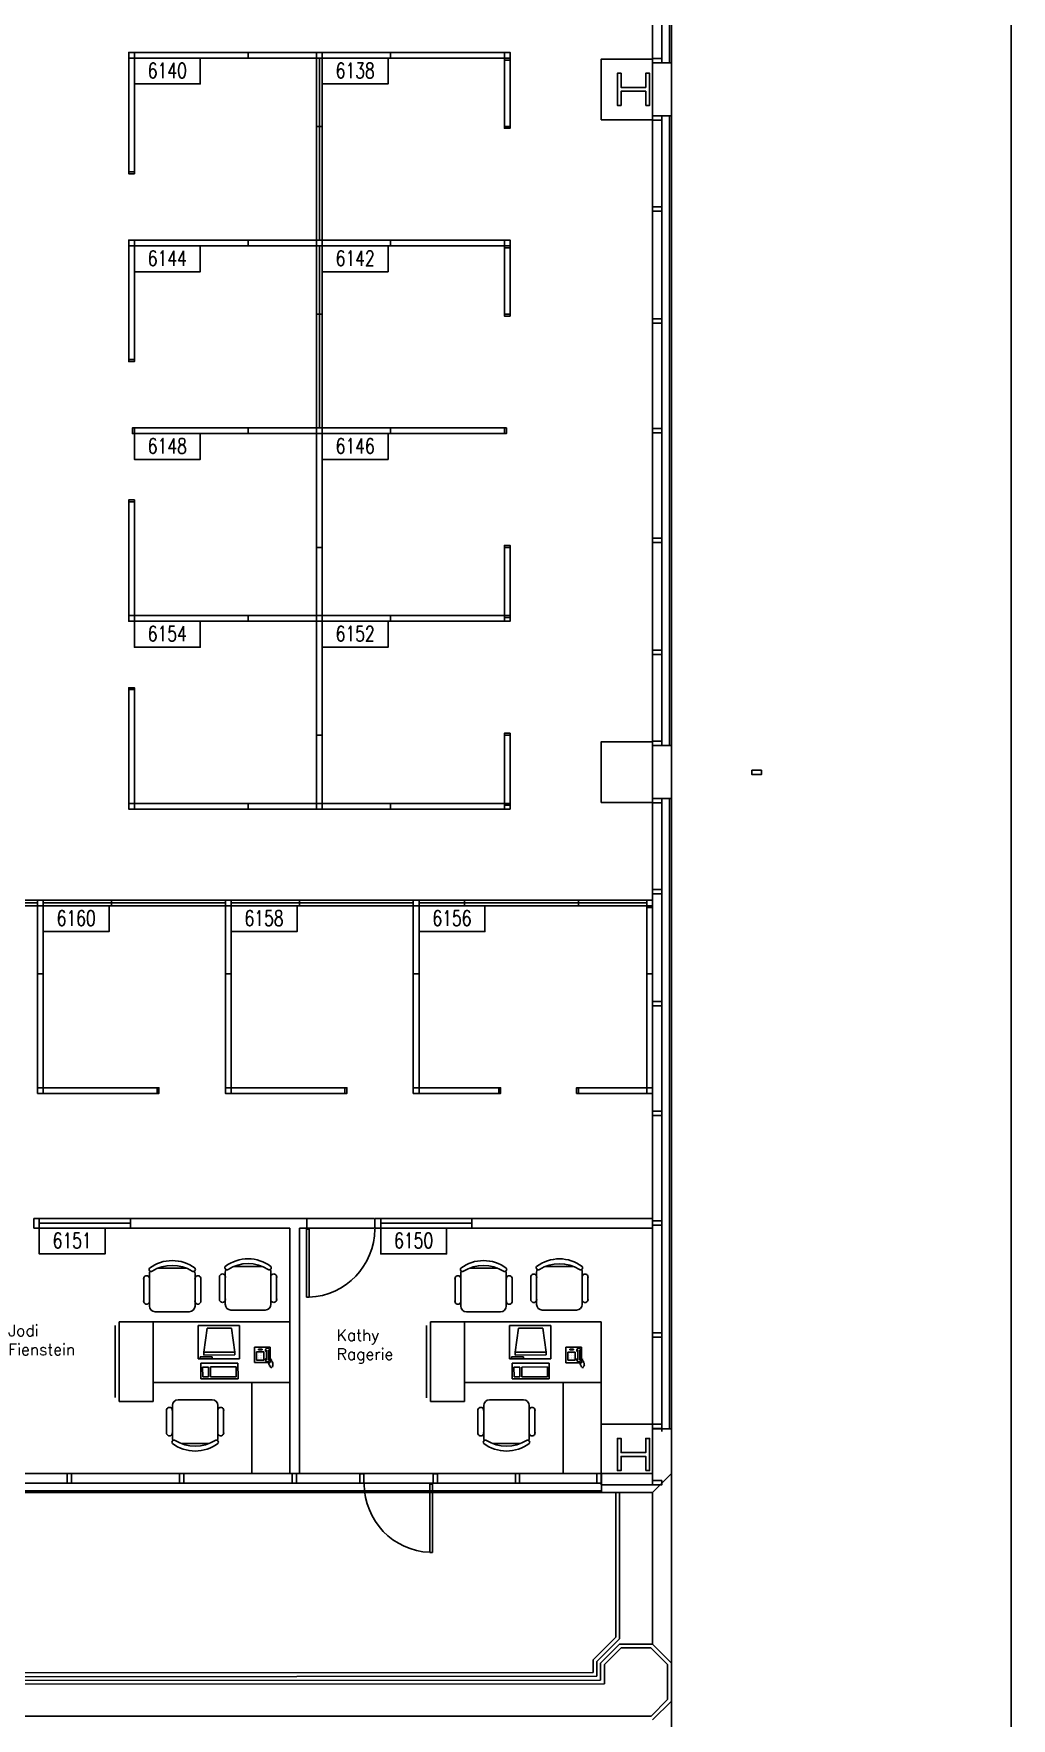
# Model space of a CAD drawing. Header units: inches. Extents: x 619 to 14864, y 611 to 3754.
# Drawn here: x 3048 to 3563, y 1085 to 1973 of the extents above; entities that cross this region are included whole.
import ezdxf
from ezdxf.enums import TextEntityAlignment as Align

# ---------------------------------------------------------------- set-up
doc = ezdxf.new("R2010")
doc.units = ezdxf.units.IN
doc.header["$MEASUREMENT"] = 0
doc.layers.get('0').update_dxf_attribs({"linetype": 'CONTINUOUS'})
for name, color, linetype in [('CHAIRS', 4, 'CONTINUOUS'), ('CPU', 6, 'CONTINUOUS'), ('E-B-FURR', 6, 'CONTINUOUS'), ('E-B-GLAZ', 8, 'CONTINUOUS'), ('E-B-MULL', 8, 'CONTINUOUS'), ('E-B-SHEL', 2, 'CONTINUOUS'), ('E-C-HEAD', 5, 'CONTINUOUS'), ('E-F-DOOR', 3, 'CONTINUOUS'), ('E-F-TERR', 4, 'CONTINUOUS'), ('E-S-COLM', 8, 'CONTINUOUS'), ('EMPLOYEE', 1, 'CONTINUOUS'), ('Frame', 10, 'CONTINUOUS'), ('FURNITURE', 3, 'CONTINUOUS'), ('PANELS_201', 6, 'CONTINUOUS'), ('PHONES', 4, 'CONTINUOUS'), ('RMNUM', 40, 'CONTINUOUS')]:
    doc.layers.add(name, color=color, linetype=linetype)
doc.styles.add('ARCHITXT', font='simplex.shx')
doc.styles.add('ROMANS', font='romans', dxfattribs={"width": 0.75, "height": 8})

# ---------------------------------------------------------------- blocks, each defined once
blk = doc.blocks.new('DR-36')
for p, q in [((0, 36), (0, 0)), ((0, 36), (1.5, 36)), ((1.5, 36), (1.5, 0)), ((0, 0), (1.5, 0))]:
    blk.add_line(p, q)
blk.add_arc((0, 0), 36, 0, 87.61406)
blk = doc.blocks.new('RMNUM')
at = {"layer": 'RMNUM'}
blk.add_lwpolyline([(-16.33354, 6.674702), (18.388073, 6.674702), (18.388073, -6.982766), (-16.33354, -6.982766), (-16.33354, 6.674702)], dxfattribs=at)
at = {"layer": 'RMNUM', "style": 'ROMANS', "width": 0.75}
blk.add_attdef('NUMBER', text='', height=8, dxfattribs=at).set_placement((1.027267, 0.114097), align=Align.MIDDLE_CENTER)
blk = doc.blocks.new('CHAIR7')
for p, q in [((0, 9), (0, -9)), ((20, 12), (3, 12)), ((5.12, 15.04), (17.88, 15.04)), ((23, -7.44), (23, 7.44)), ((3, -12), (20, -12)), ((5.12, -15), (17.88, -15))]:
    blk.add_line(p, q)
for centre, radius, start, end in [((3, 9), 3, 90, 180), ((5.56, 13.54), 1.56, 73.7398, 286.2602), ((17.44, 13.54), 1.56, 253.7398, 106.2602), ((20, 9), 3, 62.41556, 90), ((22.34, 11.12), 1.1, 53.30994, 212.02741), ((4.82, 0), 19.64, 327.57575, 32.42425), ((7, 0), 20, 323.1301, 36.8699), ((3, -9), 3, 180, 270), ((5.56, -13.5), 1.56, 73.7398, 286.2602), ((17.44, -13.5), 1.56, 253.7398, 106.2602), ((20, -9), 3, 270, 297.58444), ((22.34, -11.12), 1.1, 147.97259, 306.69006)]:
    blk.add_arc(centre, radius, start, end)
blk = doc.blocks.new('DESK3')
for p, q in [((72, 0), (0, 0)), ((0, 0), (0, -80)), ((72, -32), (72, 0)), ((0, -32), (72, -32)), ((20, -80), (20, -32)), ((0, -80), (20, -80))]:
    blk.add_line(p, q)
blk = doc.blocks.new('FC42X18D')
for p, q in [((-21, 0), (-21, -18)), ((-21, 0), (21, 0)), ((21, -18), (21, 0)), ((-21, -18), (21, -18)), ((-19, -20), (19, -20))]:
    blk.add_line(p, q)
blk = doc.blocks.new('RECTANG')
for p, q in [((1, 1), (0, 1)), ((0, 1), (0, 0)), ((1, 0), (1, 1)), ((0, 0), (1, 0))]:
    blk.add_line(p, q)
blk = doc.blocks.new('IBMAT', base_point=(61, 306))
for p, q in [((75, 307), (75, 306)), ((81, 307), (75, 307)), ((81, 306), (81, 307))]:
    blk.add_line(p, q)
at = {"xscale": 21, "yscale": 17, "zscale": 21}
blk.add_blockref('RECTANG', (61, 306), dxfattribs=at)
blk = doc.blocks.new('KEYBOARD', base_point=(60, 294))
for p, xscale, yscale, zscale in [((60, 294), 19, 8, 19), ((61, 295), 13, 5, 13), ((75, 295), 3, 5, 3)]:
    blk.add_blockref('RECTANG', p, dxfattribs=dict(xscale=xscale, yscale=yscale, zscale=zscale))
blk = doc.blocks.new('COMPUTER')
for p, q in [((-6.64, 16.23), (-8.5, 3.5)), ((6.08, 16.23), (-6.64, 16.23)), ((8, 3.5), (6.08, 16.23)), ((-8.5, 3.5), (-8.5, 2.04)), ((8, 3.5), (-8.5, 3.5)), ((-8.5, 2.04), (8, 2.04)), ((8, 2.04), (8, 3.5))]:
    blk.add_line(p, q)
at = {"xscale": 1.033846153846154, "yscale": 1.033846153846154, "zscale": 1.033846153846154}
for name, p in [('IBMAT', (-10.86, 0)), ('KEYBOARD', (-10.05, -10.5))]:
    blk.add_blockref(name, p, dxfattribs=at)
blk = doc.blocks.new('FNPHONE')
for p, q in [((-9.1, 0.22), (-9.7, 0.02)), ((-8.9, 0.62), (-9.5, 0.42)), ((-8.7, 1.02), (-9.3, 0.82)), ((-8.5, 1.42), (-9.1, 1.22)), ((-8.3, 1.82), (-8.9, 1.62)), ((-7.14, 0.56), (-7.5, -0.58)), ((-7.29, 6.54), (-7.29, 1.54)), ((-6.29, 6.54), (-6.29, 1.54)), ((-3.87, 4.85), (-3.87, 4.85)), ((-3.87, 3.91), (-3.87, 3.91)), ((-3.87, 2.97), (-3.87, 2.97)), ((-3.87, 2.03), (-3.87, 2.03)), ((-2.94, 4.85), (-2.94, 4.85)), ((-2.94, 3.91), (-2.94, 3.91)), ((-2.94, 2.97), (-2.94, 2.97)), ((-2.94, 2.03), (-2.94, 2.03)), ((-2, 4.85), (-2, 4.85)), ((-2, 3.91), (-2, 3.91)), ((-2, 2.97), (-2, 2.97)), ((-2, 2.03), (-2, 2.03)), ((-9.3, -0.18), (-9.9, -0.38)), ((-9.3, -0.58), (-9.9, -0.78)), ((-9.3, -0.98), (-9.9, -1.18)), ((-9.3, -1.38), (-9.9, -1.58)), ((-9.1, -1.78), (-9.7, -1.98)), ((-8.9, -2.18), (-9.5, -2.38)), ((-8.43, -2.46), (-9.03, -2.66)), ((-7.9, -1.98), (-8.5, -2.18)), ((-7.7, -1.58), (-8.3, -1.78)), ((-7.5, -1.18), (-8.1, -1.38)), ((-7.3, -0.78), (-7.9, -0.98))]:
    blk.add_line(p, q)
for centre, start, end in [((-6.79, 6.54), 298.49146, 241.50854), ((-6.79, 1.54), 118.49146, 61.50854)]:
    blk.add_arc(centre, 1.05, start, end)
for p, xscale, yscale, zscale in [((-8.21, 0), 8.20528234483245, 8.104073169521023, 8.20528234483245), ((-4.81, 1.25), 3.75, 4.375, 3.75), ((-4.03, 6.72), 2.03125, 0.46875, 2.03125)]:
    blk.add_blockref('RECTANG', p, dxfattribs=dict(xscale=xscale, yscale=yscale, zscale=zscale))

msp = doc.modelspace()

# ---------------------------------------------------------------- linework, layer by layer
at = {"layer": 'E-B-FURR'}
for p, q in [((3374, 1958), (3374, 2290)), ((3374, 1598), (3374, 1930)), ((3374, 1238), (3374, 1570)), ((3191.81, 1348.52), (3048.12, 1348.52)), ((3048.12, 1343.52), (3048.12, 1348.52)), ((3182.96, 1343.52), (3048.12, 1343.52)), ((3182.96, 1214.08), (3182.96, 1343.52)), ((3187.96, 1214.08), (3187.96, 1343.52)), ((3191.81, 1343.52), (3187.96, 1343.52)), ((3191.81, 1343.52), (3191.81, 1348.52)), ((3374, 1348.52), (3227.81, 1348.52)), ((3227.81, 1343.52), (3227.81, 1348.52)), ((3374, 1343.52), (3227.81, 1343.52)), ((3230.81, 1343.52), (3230.81, 1348.52)), ((3374, 1348.52), (3374, 1343.44)), ((2716, 1214.06), (3347, 1214.06)), ((3182.86, 1214.08), (3187.86, 1214.08))]:
    msp.add_line(p, q, dxfattribs=at)
for points in [[(3374, 1960), (3374, 1928), (3347, 1928), (3347, 1960)], [(3374, 1600), (3374, 1568), (3347, 1568), (3347, 1600)], [(3374, 1240.11), (3374, 1208.11), (3347, 1208.11), (3347, 1240.11)]]:
    msp.add_lwpolyline(points, close=True, dxfattribs=at)
at = {"layer": 'E-B-GLAZ'}
for p, q in [((3379, 1958), (3379, 2290)), ((3383, 1958), (3383, 2290)), ((3384, 1958), (3384, 2290)), ((3379, 1598), (3379, 1930)), ((3383, 1598), (3383, 1930)), ((3384, 1598), (3384, 1930)), ((3379, 1236.19), (3379, 1568.19)), ((3383, 1237.7), (3383, 1570)), ((3384, 1237.74), (3384, 1570)), ((2716, 1209), (3347, 1209)), ((2716, 1205), (3347.1, 1205)), ((2716, 1204), (3347.1, 1204))]:
    msp.add_line(p, q, dxfattribs=at)
for points in [[(3050.9, 1348.52), (3050.9, 1343.52), (3050.9, 1346.16), (3098.9, 1346.16), (3098.9, 1348.52), (3098.9, 1343.52)], [(3230.81, 1348.52), (3230.81, 1343.52), (3230.81, 1346.16), (3278.81, 1346.16), (3278.81, 1348.52), (3278.81, 1343.52)]]:
    msp.add_lwpolyline(points, dxfattribs=at)
at = {"layer": 'E-B-MULL'}
for points in [[(3379, 1960.25), (3374, 1960.25), (3374, 1958), (3379, 1958)], [(3379, 1930), (3374, 1930), (3374, 1927.75), (3379, 1927.75)], [(3379, 1882), (3374, 1882), (3374, 1879.75), (3379, 1879.75)], [(3379, 1823), (3374, 1823), (3374, 1820.75), (3379, 1820.75)], [(3379, 1765.12), (3374, 1765.12), (3374, 1762.88), (3379, 1762.88)], [(3379, 1707.25), (3374, 1707.25), (3374, 1705), (3379, 1705)], [(3379, 1648.25), (3374, 1648.25), (3374, 1646), (3379, 1646)], [(3379, 1600.25), (3374, 1600.25), (3374, 1598), (3379, 1598)], [(3431.45, 1584.95), (3426.45, 1584.95), (3426.45, 1582.7), (3431.45, 1582.7)], [(3379, 1570), (3374, 1570), (3374, 1567.75), (3379, 1567.75)], [(3379, 1522), (3374, 1522), (3374, 1519.75), (3379, 1519.75)], [(3379, 1463), (3374, 1463), (3374, 1460.75), (3379, 1460.75)], [(3379, 1405.12), (3374, 1405.12), (3374, 1402.88), (3379, 1402.88)], [(3379, 1347.25), (3374, 1347.25), (3374, 1345), (3379, 1345)], [(3379, 1288.25), (3374, 1288.25), (3374, 1286), (3379, 1286)], [(3379, 1240.12), (3374, 1240.12), (3374, 1237.87), (3379, 1237.87)], [(3065.66, 1209), (3065.66, 1214), (3067.91, 1214), (3067.91, 1209)], [(3124.87, 1209), (3124.87, 1214), (3127.12, 1214), (3127.12, 1209)], [(3184.15, 1209), (3184.15, 1214), (3186.4, 1214), (3186.4, 1209)], [(3219.76, 1208.98), (3219.76, 1213.98), (3222.01, 1213.98), (3222.01, 1208.98)], [(3258.54, 1208.98), (3258.54, 1213.98), (3260.79, 1213.98), (3260.79, 1208.98)], [(3301.76, 1209), (3301.76, 1214), (3304.01, 1214), (3304.01, 1209)], [(3344.75, 1209), (3344.75, 1214), (3347, 1214), (3347, 1209)], [(3379, 1210.37), (3374, 1210.37), (3374, 1208.12), (3379, 1208.12)]]:
    msp.add_lwpolyline(points, close=True, dxfattribs=at)
at = {"layer": 'E-B-SHEL'}
for p, q in [((3384, 1958), (3374, 1958)), ((3374, 1958), (3374, 1930)), ((3384, 1958), (3384, 1930)), ((3384, 1930), (3374, 1930)), ((3384, 1598), (3374, 1598)), ((3374, 1598), (3374, 1570)), ((3384, 1598), (3384, 1570)), ((3384, 1570), (3374, 1570)), ((3373.96, 1214), (3373.96, 1240.17)), ((3373.96, 1237.7), (3383.96, 1237.7)), ((3374, 1238), (3374, 1210)), ((3374.01, 1238), (3374.01, 1210.37)), ((3384, 1237.67), (3384, 1213.69)), ((3347.1, 1214), (3347.1, 1204)), ((3347.1, 1214), (3373.96, 1214)), ((3384, 1214.04), (3373.96, 1204)), ((3373.96, 1204), (3347.1, 1204))]:
    msp.add_line(p, q, dxfattribs=at)
at = {"layer": 'E-C-HEAD'}
for p, q in [((3191.41, 1348.48), (3227.41, 1348.48)), ((3227.41, 1343.48), (3191.41, 1343.48)), ((3222.41, 1208.96), (3258.41, 1208.96))]:
    msp.add_line(p, q, dxfattribs=at)
at = {"layer": 'E-F-TERR'}
for p, q in [((3384, 1214.04), (3384, 988.51)), ((3354.68, 1127.81), (3354.68, 1204)), ((3356.68, 1126.98), (3356.68, 1204)), ((3374, 1124.15), (3374, 1204.04)), ((3342.68, 1115.81), (3354.68, 1127.81)), ((3344.68, 1114.98), (3356.68, 1126.98)), ((3346.68, 1114.15), (3356.68, 1124.15)), ((3348.68, 1113.33), (3357.51, 1122.15)), ((3356.68, 1124.15), (3374, 1124.15)), ((3357.51, 1122.15), (3373.18, 1122.15)), ((3373.18, 1122.15), (3382, 1113.33)), ((3374, 1124.15), (3384, 1114.15)), ((3342.68, 1115.81), (3342.68, 1109.15)), ((3344.68, 1114.98), (3344.68, 1107.15)), ((3346.68, 1114.15), (3346.68, 1105.15)), ((3348.68, 1113.33), (3348.68, 1103.22)), ((3382, 1113.33), (3382, 1094.91)), ((3384, 1114.08), (3384, 1094.08)), ((3384, 1114.08), (3384, 1094.08)), ((3348.68, 1103.22), (2841.31, 1102.89)), ((2843.31, 1104.82), (3346.68, 1105.15)), ((2845.31, 1106.82), (3344.68, 1107.15)), ((2847.31, 1108.82), (3342.68, 1109.15)), ((3384, 1104.58), (3384, 1094.08)), ((3382, 1094.91), (3373.25, 1086.15)), ((3374.08, 1084.15), (3384, 1094.08)), ((3384, 1094.08), (3374.08, 1084.15)), ((3373.25, 1086.15), (2816.41, 1086.15))]:
    msp.add_line(p, q, dxfattribs=at)
at = {"layer": 'E-S-COLM'}
for points in [[(3370.5, 1935.5), (3372.5, 1935.5), (3372.5, 1952.5), (3370.5, 1952.5), (3370.5, 1945), (3357.5, 1945), (3357.5, 1952.5), (3355.5, 1952.5), (3355.5, 1935.5), (3357.5, 1935.5), (3357.5, 1943), (3370.5, 1943)], [(3370.5, 1215.61), (3372.5, 1215.61), (3372.5, 1232.61), (3370.5, 1232.61), (3370.5, 1225.11), (3357.5, 1225.11), (3357.5, 1232.61), (3355.5, 1232.61), (3355.5, 1215.61), (3357.5, 1215.61), (3357.5, 1223.11), (3370.5, 1223.11)]]:
    msp.add_lwpolyline(points, close=True, dxfattribs=at)
at = {"layer": 'Frame', "lineweight": -3}
msp.add_lwpolyline([(619.01, 3753.89), (3563.07, 3753.89), (3563.07, 610.73), (619.01, 610.73)], close=True, dxfattribs=at)
at = {"layer": 'PANELS_201', "linetype": 'Continuous'}
for p, q in [((3296.03, 1960.49), (3299.03, 1960.49)), ((3296.03, 1861.49), (3299.03, 1861.49)), ((3197.03, 1703.49), (3197.03, 1761.49)), ((3200.03, 1761.49), (3200.03, 1703.49)), ((3197.03, 1667.49), (3197.03, 1701.49)), ((3200.03, 1701.49), (3200.03, 1667.49)), ((3197.03, 1604.49), (3197.03, 1662.49)), ((3200.03, 1662.49), (3200.03, 1604.49)), ((3299.03, 1665.49), (3296.03, 1665.49)), ((3197.03, 1568.49), (3197.03, 1602.49)), ((3200.03, 1602.49), (3200.03, 1568.49)), ((3299.03, 1566.49), (3296.03, 1566.49)), ((3371, 1513.5), (3374, 1513.5)), ((3371, 1478.5), (3371, 1476.5)), ((3374, 1477.5), (3371, 1477.5)), ((3374, 1478.5), (3374, 1476.5))]:
    msp.add_line(p, q, dxfattribs=at)
for points in [[(3101.03, 1963.49), (3098.03, 1963.49), (3098.03, 1960.49)], [(3102.03, 1960.49), (3101.03, 1960.49), (3101.03, 1963.49), (3102.03, 1963.49)], [(3102.03, 1963.49), (3160.03, 1963.49)], [(3160.03, 1963.49), (3162.03, 1963.49)], [(3161.03, 1963.49), (3161.03, 1960.49)], [(3162.03, 1963.49), (3196.03, 1963.49)], [(3196.03, 1963.49), (3197.03, 1963.49), (3197.03, 1960.49), (3196.03, 1960.49)], [(3197.03, 1963.49), (3200.03, 1963.49)], [(3201.03, 1960.49), (3200.03, 1960.49), (3200.03, 1963.49), (3201.03, 1963.49)], [(3201.03, 1963.49), (3235.03, 1963.49)], [(3235.03, 1963.49), (3237.03, 1963.49)], [(3236.03, 1963.49), (3236.03, 1960.49)], [(3237.03, 1963.49), (3295.03, 1963.49)], [(3295.03, 1963.49), (3296.03, 1963.49), (3296.03, 1960.49), (3295.03, 1960.49)], [(3299.03, 1960.49), (3299.03, 1963.49), (3296.03, 1963.49)], [(3098.03, 1959.49), (3098.03, 1960.49), (3101.03, 1960.49), (3101.03, 1959.49)], [(3098.03, 1901.49), (3098.03, 1959.49)], [(3101.03, 1901.49), (3101.03, 1959.49)], [(3102.03, 1960.49), (3160.03, 1960.49)], [(3160.03, 1960.49), (3162.03, 1960.49)], [(3162.03, 1960.49), (3196.03, 1960.49)], [(3197.03, 1959.49), (3197.03, 1960.49), (3200.03, 1960.49), (3200.03, 1959.49)], [(3197.03, 1959.49), (3197.03, 1925.49)], [(3198.53, 1960.49), (3198.53, 1924.49)], [(3200.03, 1959.49), (3200.03, 1925.49)], [(3201.03, 1960.49), (3235.03, 1960.49)], [(3235.03, 1960.49), (3237.03, 1960.49)], [(3237.03, 1960.49), (3295.03, 1960.49)], [(3299.03, 1961.49), (3299.03, 1960.49), (3299.03, 1959.49), (3296.03, 1959.49), (3296.03, 1961.49)], [(3296.03, 1959.49), (3296.03, 1960.49), (3299.03, 1960.49), (3299.03, 1959.49)], [(3296.03, 1959.49), (3296.03, 1925.49)], [(3299.03, 1959.49), (3299.03, 1925.49)], [(3197.03, 1923.49), (3197.03, 1925.49)], [(3197.03, 1924.49), (3200.03, 1924.49)], [(3197.03, 1923.49), (3197.03, 1865.49)], [(3198.53, 1924.49), (3198.53, 1864.49)], [(3200.03, 1923.49), (3200.03, 1925.49)], [(3200.03, 1923.49), (3200.03, 1865.49)], [(3299.03, 1925.49), (3299.03, 1924.49), (3299.03, 1923.49), (3296.03, 1923.49), (3296.03, 1925.49)], [(3296.03, 1924.49), (3299.03, 1924.49)], [(3101.03, 1901.49), (3101.03, 1900.49), (3101.03, 1899.49), (3098.03, 1899.49), (3098.03, 1901.49)], [(3098.03, 1900.49), (3101.03, 1900.49)], [(3101.03, 1864.49), (3098.03, 1864.49), (3098.03, 1861.49)], [(3098.03, 1860.49), (3098.03, 1861.49), (3101.03, 1861.49), (3101.03, 1860.49)], [(3098.03, 1802.49), (3098.03, 1860.49)], [(3102.03, 1861.49), (3101.03, 1861.49), (3101.03, 1864.49), (3102.03, 1864.49)], [(3101.03, 1802.49), (3101.03, 1860.49)], [(3102.03, 1864.49), (3160.03, 1864.49)], [(3102.03, 1861.49), (3160.03, 1861.49)], [(3160.03, 1864.49), (3162.03, 1864.49)], [(3160.03, 1861.49), (3162.03, 1861.49)], [(3161.03, 1864.49), (3161.03, 1861.49)], [(3162.03, 1864.49), (3196.03, 1864.49)], [(3162.03, 1861.49), (3196.03, 1861.49)], [(3196.03, 1864.49), (3197.03, 1864.49), (3197.03, 1861.49), (3196.03, 1861.49)], [(3197.03, 1865.49), (3197.03, 1864.49), (3200.03, 1864.49), (3200.03, 1865.49)], [(3197.03, 1860.49), (3197.03, 1861.49), (3200.03, 1861.49), (3200.03, 1860.49)], [(3197.03, 1860.49), (3197.03, 1826.49)], [(3198.53, 1861.49), (3198.53, 1825.49)], [(3201.03, 1861.49), (3200.03, 1861.49), (3200.03, 1864.49), (3201.03, 1864.49)], [(3200.03, 1860.49), (3200.03, 1826.49)], [(3201.03, 1864.49), (3235.03, 1864.49)], [(3201.03, 1861.49), (3235.03, 1861.49)], [(3235.03, 1864.49), (3237.03, 1864.49)], [(3235.03, 1861.49), (3237.03, 1861.49)], [(3236.03, 1864.49), (3236.03, 1861.49)], [(3237.03, 1864.49), (3295.03, 1864.49)], [(3237.03, 1861.49), (3295.03, 1861.49)], [(3295.03, 1864.49), (3296.03, 1864.49), (3296.03, 1861.49), (3295.03, 1861.49)], [(3299.03, 1861.49), (3299.03, 1864.49), (3296.03, 1864.49)], [(3299.03, 1862.49), (3299.03, 1861.49), (3299.03, 1860.49), (3296.03, 1860.49), (3296.03, 1862.49)], [(3296.03, 1860.49), (3296.03, 1861.49), (3299.03, 1861.49), (3299.03, 1860.49)], [(3296.03, 1860.49), (3296.03, 1826.49)], [(3299.03, 1860.49), (3299.03, 1826.49)], [(3197.03, 1824.49), (3197.03, 1826.49)], [(3197.03, 1825.49), (3200.03, 1825.49)], [(3197.03, 1824.49), (3197.03, 1766.49)], [(3198.53, 1825.49), (3198.53, 1765.49)], [(3200.03, 1824.49), (3200.03, 1826.49)], [(3200.03, 1824.49), (3200.03, 1766.49)], [(3299.03, 1826.49), (3299.03, 1825.49), (3299.03, 1824.49), (3296.03, 1824.49), (3296.03, 1826.49)], [(3296.03, 1825.49), (3299.03, 1825.49)], [(3101.03, 1802.49), (3101.03, 1801.49), (3101.03, 1800.49), (3098.03, 1800.49), (3098.03, 1802.49)], [(3098.03, 1801.49), (3101.03, 1801.49)], [(3102.03, 1762.49), (3101.03, 1762.49), (3100.03, 1762.49), (3100.03, 1765.49), (3102.03, 1765.49)], [(3101.03, 1765.49), (3101.03, 1762.49)], [(3102.03, 1765.49), (3160.03, 1765.49)], [(3102.03, 1762.49), (3160.03, 1762.49)], [(3160.03, 1765.49), (3162.03, 1765.49)], [(3160.03, 1762.49), (3162.03, 1762.49)], [(3161.03, 1765.49), (3161.03, 1762.49)], [(3162.03, 1765.49), (3196.03, 1765.49)], [(3162.03, 1762.49), (3196.03, 1762.49)], [(3196.03, 1765.49), (3197.03, 1765.49), (3197.03, 1762.49), (3196.03, 1762.49)], [(3200.03, 1766.49), (3200.03, 1765.49), (3197.03, 1765.49), (3197.03, 1766.49)], [(3200.03, 1761.49), (3200.03, 1762.49), (3197.03, 1762.49), (3197.03, 1761.49)], [(3201.03, 1762.49), (3200.03, 1762.49), (3200.03, 1765.49), (3201.03, 1765.49)], [(3201.03, 1765.49), (3235.03, 1765.49)], [(3201.03, 1762.49), (3235.03, 1762.49)], [(3235.03, 1765.49), (3237.03, 1765.49)], [(3235.03, 1762.49), (3237.03, 1762.49)], [(3236.03, 1765.49), (3236.03, 1762.49)], [(3237.03, 1765.49), (3295.03, 1765.49)], [(3237.03, 1762.49), (3295.03, 1762.49)], [(3295.03, 1765.49), (3296.03, 1765.49), (3297.03, 1765.49), (3297.03, 1762.49), (3295.03, 1762.49)], [(3296.03, 1762.49), (3296.03, 1765.49)], [(3098.03, 1725.49), (3098.03, 1726.49), (3098.03, 1727.49), (3101.03, 1727.49), (3101.03, 1725.49)], [(3101.03, 1726.49), (3098.03, 1726.49)], [(3098.03, 1667.49), (3098.03, 1725.49)], [(3101.03, 1667.49), (3101.03, 1725.49)], [(3197.03, 1703.49), (3197.03, 1701.49)], [(3200.03, 1702.49), (3197.03, 1702.49)], [(3200.03, 1703.49), (3200.03, 1701.49)], [(3296.03, 1701.49), (3296.03, 1702.49), (3296.03, 1703.49), (3299.03, 1703.49), (3299.03, 1701.49)], [(3299.03, 1702.49), (3296.03, 1702.49)], [(3296.03, 1701.49), (3296.03, 1667.49)], [(3299.03, 1701.49), (3299.03, 1667.49)], [(3101.03, 1667.49), (3101.03, 1666.49), (3098.03, 1666.49), (3098.03, 1667.49)], [(3098.03, 1666.49), (3098.03, 1663.49), (3101.03, 1663.49)], [(3102.03, 1663.49), (3101.03, 1663.49), (3101.03, 1666.49), (3102.03, 1666.49)], [(3160.03, 1666.49), (3102.03, 1666.49)], [(3160.03, 1663.49), (3102.03, 1663.49)], [(3162.03, 1666.49), (3160.03, 1666.49)], [(3162.03, 1663.49), (3160.03, 1663.49)], [(3161.03, 1663.49), (3161.03, 1666.49)], [(3196.03, 1666.49), (3162.03, 1666.49)], [(3196.03, 1663.49), (3162.03, 1663.49)], [(3196.03, 1666.49), (3197.03, 1666.49), (3197.03, 1663.49), (3196.03, 1663.49)], [(3200.03, 1667.49), (3200.03, 1666.49), (3197.03, 1666.49), (3197.03, 1667.49)], [(3200.03, 1662.49), (3200.03, 1663.49), (3197.03, 1663.49), (3197.03, 1662.49)], [(3201.03, 1663.49), (3200.03, 1663.49), (3200.03, 1666.49), (3201.03, 1666.49)], [(3235.03, 1666.49), (3201.03, 1666.49)], [(3235.03, 1663.49), (3201.03, 1663.49)], [(3237.03, 1666.49), (3235.03, 1666.49)], [(3237.03, 1663.49), (3235.03, 1663.49)], [(3236.03, 1663.49), (3236.03, 1666.49)], [(3295.03, 1666.49), (3237.03, 1666.49)], [(3295.03, 1663.49), (3237.03, 1663.49)], [(3295.03, 1666.49), (3296.03, 1666.49), (3296.03, 1663.49), (3295.03, 1663.49)], [(3299.03, 1667.49), (3299.03, 1666.49), (3296.03, 1666.49), (3296.03, 1667.49)], [(3296.03, 1664.49), (3296.03, 1665.49), (3296.03, 1666.49), (3299.03, 1666.49), (3299.03, 1664.49)], [(3296.03, 1663.49), (3299.03, 1663.49), (3299.03, 1666.49)], [(3098.03, 1626.49), (3098.03, 1627.49), (3098.03, 1628.49), (3101.03, 1628.49), (3101.03, 1626.49)], [(3101.03, 1627.49), (3098.03, 1627.49)], [(3098.03, 1568.49), (3098.03, 1626.49)], [(3101.03, 1568.49), (3101.03, 1626.49)], [(3197.03, 1604.49), (3197.03, 1602.49)], [(3200.03, 1603.49), (3197.03, 1603.49)], [(3200.03, 1604.49), (3200.03, 1602.49)], [(3296.03, 1602.49), (3296.03, 1603.49), (3296.03, 1604.49), (3299.03, 1604.49), (3299.03, 1602.49)], [(3299.03, 1603.49), (3296.03, 1603.49)], [(3296.03, 1602.49), (3296.03, 1568.49)], [(3299.03, 1602.49), (3299.03, 1568.49)], [(3101.03, 1568.49), (3101.03, 1567.49), (3098.03, 1567.49), (3098.03, 1568.49)], [(3098.03, 1567.49), (3098.03, 1564.49), (3101.03, 1564.49)], [(3102.03, 1564.49), (3101.03, 1564.49), (3101.03, 1567.49), (3102.03, 1567.49)], [(3160.03, 1567.49), (3102.03, 1567.49)], [(3160.03, 1564.49), (3102.03, 1564.49)], [(3162.03, 1567.49), (3160.03, 1567.49)], [(3162.03, 1564.49), (3160.03, 1564.49)], [(3161.03, 1564.49), (3161.03, 1567.49)], [(3196.03, 1567.49), (3162.03, 1567.49)], [(3196.03, 1564.49), (3162.03, 1564.49)], [(3196.03, 1567.49), (3197.03, 1567.49), (3197.03, 1564.49), (3196.03, 1564.49)], [(3200.03, 1568.49), (3200.03, 1567.49), (3197.03, 1567.49), (3197.03, 1568.49)], [(3200.03, 1564.49), (3197.03, 1564.49)], [(3201.03, 1564.49), (3200.03, 1564.49), (3200.03, 1567.49), (3201.03, 1567.49)], [(3235.03, 1567.49), (3201.03, 1567.49)], [(3235.03, 1564.49), (3201.03, 1564.49)], [(3237.03, 1567.49), (3235.03, 1567.49)], [(3237.03, 1564.49), (3235.03, 1564.49)], [(3236.03, 1564.49), (3236.03, 1567.49)], [(3295.03, 1567.49), (3237.03, 1567.49)], [(3295.03, 1564.49), (3237.03, 1564.49)], [(3295.03, 1567.49), (3296.03, 1567.49), (3296.03, 1564.49), (3295.03, 1564.49)], [(3299.03, 1568.49), (3299.03, 1567.49), (3296.03, 1567.49), (3296.03, 1568.49)], [(3296.03, 1565.49), (3296.03, 1566.49), (3296.03, 1567.49), (3299.03, 1567.49), (3299.03, 1565.49)], [(3296.03, 1564.49), (3299.03, 1564.49), (3299.03, 1567.49)], [(2990, 1515), (3050, 1515)], [(2991, 1516.5), (3049, 1516.5)], [(2991, 1513.5), (3049, 1513.5)], [(3049, 1516.5), (3050, 1516.5), (3050, 1513.5), (3049, 1513.5)], [(3050, 1516.5), (3053, 1516.5)], [(3050, 1512.5), (3050, 1513.5), (3053, 1513.5), (3053, 1512.5)], [(3050, 1478.5), (3050, 1512.5)], [(3054, 1513.5), (3053, 1513.5), (3053, 1516.5), (3054, 1516.5)], [(3053, 1515), (3089, 1515)], [(3053, 1478.5), (3053, 1512.5)], [(3054, 1516.5), (3088, 1516.5)], [(3054, 1513.5), (3088, 1513.5)], [(3088, 1516.5), (3090, 1516.5)], [(3088, 1513.5), (3090, 1513.5)], [(3089, 1516.5), (3089, 1513.5)], [(3089, 1515), (3149, 1515)], [(3090, 1516.5), (3148, 1516.5)], [(3090, 1513.5), (3148, 1513.5)], [(3148, 1516.5), (3149, 1516.5), (3149, 1513.5), (3148, 1513.5)], [(3149, 1516.5), (3152, 1516.5)], [(3149, 1512.5), (3149, 1513.5), (3152, 1513.5), (3152, 1512.5)], [(3149, 1478.5), (3149, 1512.5)], [(3153, 1513.5), (3152, 1513.5), (3152, 1516.5), (3153, 1516.5)], [(3152, 1515), (3188, 1515)], [(3152, 1478.5), (3152, 1512.5)], [(3153, 1516.5), (3187, 1516.5)], [(3153, 1513.5), (3187, 1513.5)], [(3187, 1516.5), (3189, 1516.5)], [(3187, 1513.5), (3189, 1513.5)], [(3188, 1516.5), (3188, 1513.5)], [(3188, 1515), (3248, 1515)], [(3189, 1516.5), (3247, 1516.5)], [(3189, 1513.5), (3247, 1513.5)], [(3247, 1516.5), (3248, 1516.5), (3248, 1513.5), (3247, 1513.5)], [(3248, 1516.5), (3251, 1516.5)], [(3248, 1512.5), (3248, 1513.5), (3251, 1513.5), (3251, 1512.5)], [(3248, 1512.5), (3248, 1478.5)], [(3252, 1513.5), (3251, 1513.5), (3251, 1516.5), (3252, 1516.5)], [(3251, 1515), (3275, 1515)], [(3251, 1512.5), (3251, 1478.5)], [(3252, 1516.5), (3274, 1516.5)], [(3252, 1513.5), (3274, 1513.5)], [(3274, 1516.5), (3276, 1516.5)], [(3274, 1513.5), (3276, 1513.5)], [(3275, 1516.5), (3275, 1513.5)], [(3275, 1515), (3335, 1515)], [(3276, 1516.5), (3334, 1516.5)], [(3276, 1513.5), (3334, 1513.5)], [(3334, 1516.5), (3336, 1516.5)], [(3334, 1513.5), (3336, 1513.5)], [(3335, 1516.5), (3335, 1513.5)], [(3335, 1515), (3371, 1515)], [(3336, 1516.5), (3370, 1516.5)], [(3336, 1513.5), (3370, 1513.5)], [(3370, 1516.5), (3371, 1516.5), (3371, 1513.5), (3370, 1513.5)], [(3374, 1513.5), (3374, 1516.5), (3371, 1516.5)], [(3374, 1514.5), (3374, 1513.5), (3374, 1512.5), (3371, 1512.5), (3371, 1514.5)], [(3371, 1512.5), (3371, 1513.5), (3374, 1513.5), (3374, 1512.5)], [(3371, 1512.5), (3371, 1478.5)], [(3374, 1512.5), (3374, 1478.5)], [(3050, 1476.5), (3050, 1478.5)], [(3050, 1477.5), (3053, 1477.5)], [(3050, 1418.5), (3050, 1476.5)], [(3053, 1476.5), (3053, 1478.5)], [(3053, 1418.5), (3053, 1476.5)], [(3149, 1476.5), (3149, 1478.5)], [(3149, 1477.5), (3152, 1477.5)], [(3149, 1418.5), (3149, 1476.5)], [(3152, 1476.5), (3152, 1478.5)], [(3152, 1418.5), (3152, 1476.5)], [(3248, 1478.5), (3248, 1476.5)], [(3251, 1477.5), (3248, 1477.5)], [(3248, 1476.5), (3248, 1418.5)], [(3251, 1478.5), (3251, 1476.5)], [(3251, 1476.5), (3251, 1418.5)], [(3371, 1476.5), (3371, 1418.5)], [(3374, 1476.5), (3374, 1418.5)], [(3053, 1418.5), (3053, 1417.5), (3050, 1417.5), (3050, 1418.5)], [(3050, 1417.5), (3050, 1414.5), (3053, 1414.5)], [(3054, 1414.5), (3053, 1414.5), (3053, 1417.5), (3054, 1417.5)], [(3112, 1417.5), (3054, 1417.5)], [(3112, 1414.5), (3054, 1414.5)], [(3112, 1417.5), (3113, 1417.5), (3114, 1417.5), (3114, 1414.5), (3112, 1414.5)], [(3113, 1414.5), (3113, 1417.5)], [(3152, 1418.5), (3152, 1417.5), (3149, 1417.5), (3149, 1418.5)], [(3149, 1417.5), (3149, 1414.5), (3152, 1414.5)], [(3153, 1414.5), (3152, 1414.5), (3152, 1417.5), (3153, 1417.5)], [(3211, 1417.5), (3153, 1417.5)], [(3211, 1414.5), (3153, 1414.5)], [(3211, 1417.5), (3212, 1417.5), (3213, 1417.5), (3213, 1414.5), (3211, 1414.5)], [(3212, 1414.5), (3212, 1417.5)], [(3251, 1418.5), (3251, 1417.5), (3248, 1417.5), (3248, 1418.5)], [(3248, 1417.5), (3248, 1414.5), (3251, 1414.5)], [(3252, 1414.5), (3251, 1414.5), (3251, 1417.5), (3252, 1417.5)], [(3292, 1417.5), (3252, 1417.5)], [(3292, 1414.5), (3252, 1414.5)], [(3292, 1417.5), (3293, 1417.5), (3294, 1417.5), (3294, 1414.5), (3292, 1414.5)], [(3293, 1414.5), (3293, 1417.5)], [(3336, 1414.5), (3335, 1414.5), (3334, 1414.5), (3334, 1417.5), (3336, 1417.5)], [(3335, 1417.5), (3335, 1414.5)], [(3370, 1417.5), (3336, 1417.5)], [(3370, 1414.5), (3336, 1414.5)], [(3370, 1417.5), (3371, 1417.5), (3371, 1414.5), (3370, 1414.5)], [(3374, 1418.5), (3374, 1417.5), (3371, 1417.5), (3371, 1418.5)], [(3371, 1414.5), (3374, 1414.5), (3374, 1417.5)]]:
    msp.add_lwpolyline(points, dxfattribs=at)

# ---------------------------------------------------------------- block references
for p, values in [((3117.36, 1953.82), {'NUMBER': '6140'}), ((3216.36, 1953.82), {'NUMBER': '6138'}), ((3117.36, 1854.82), {'NUMBER': '6144'}), ((3216.36, 1854.82), {'NUMBER': '6142'}), ((3117.36, 1755.82), {'NUMBER': '6148'}), ((3216.36, 1755.82), {'NUMBER': '6146'}), ((3117.36, 1656.82), {'NUMBER': '6154'}), ((3216.36, 1656.82), {'NUMBER': '6152'}), ((3069.33, 1506.83), {'NUMBER': '6160'}), ((3168.33, 1506.83), {'NUMBER': '6158'}), ((3267.33, 1506.83), {'NUMBER': '6156'}), ((3067.24, 1336.85), {'NUMBER': '6151'}), ((3247.15, 1336.85), {'NUMBER': '6150'})]:
    msp.add_blockref('RMNUM', p).add_auto_attribs(values)
at = {"layer": 'CHAIRS', "lineweight": -3, "xscale": -1}
for p, rotation in [((3120.97, 1299.38), 270), ((3160.93, 1300.3), 270), ((3285.01, 1299.36), 270), ((3324.97, 1300.27), 270), ((3133.05, 1252.95), 90), ((3297.09, 1252.92), 90)]:
    msp.add_blockref('CHAIR7', p, dxfattribs=dict(at, rotation=rotation))
at = {"layer": 'CPU', "lineweight": -3, "xscale": -1, "rotation": 0.1594551242627595}
for p in [(3145.55, 1274.56), (3309.59, 1274.54)]:
    msp.add_blockref('COMPUTER', p, dxfattribs=at)
at = {"layer": 'E-F-DOOR', "xscale": -1, "rotation": 180}
msp.add_blockref('DR-36', (3191.66, 1343.02), dxfattribs=at)
at = {"layer": 'E-F-DOOR', "rotation": 180}
msp.add_blockref('DR-36', (3258.16, 1208.5), dxfattribs=at)
at = {"layer": 'FURNITURE', "lineweight": -3, "rotation": 270}
for p in [(3110.95, 1273.08), (3274.99, 1273.05)]:
    msp.add_blockref('FC42X18D', p, dxfattribs=at)
at = {"layer": 'FURNITURE', "lineweight": -3, "xscale": -1, "rotation": 0.004970026120414417}
for p in [(3182.95, 1294.08), (3346.99, 1294.06)]:
    msp.add_blockref('DESK3', p, dxfattribs=at)
at = {"layer": 'PHONES', "lineweight": -3, "xscale": -1}
for p in [(3164.37, 1272.55), (3328.41, 1272.53)]:
    msp.add_blockref('FNPHONE', p, dxfattribs=at)

# ---------------------------------------------------------------- texts
at = {"layer": 'EMPLOYEE', "lineweight": -3, "char_height": 6, "attachment_point": 1, "style": 'ARCHITXT'}
for s, insert, width in [('\\A1;Jodi\\PFienstein', (3034.62, 1292.45), 32.7462), ('\\A1;Kathy\\PRagerie', (3207.61, 1290.03), 28.3465)]:
    msp.add_mtext(s, dxfattribs=dict(at, insert=insert, width=width))

doc.saveas('drawing.dxf')
